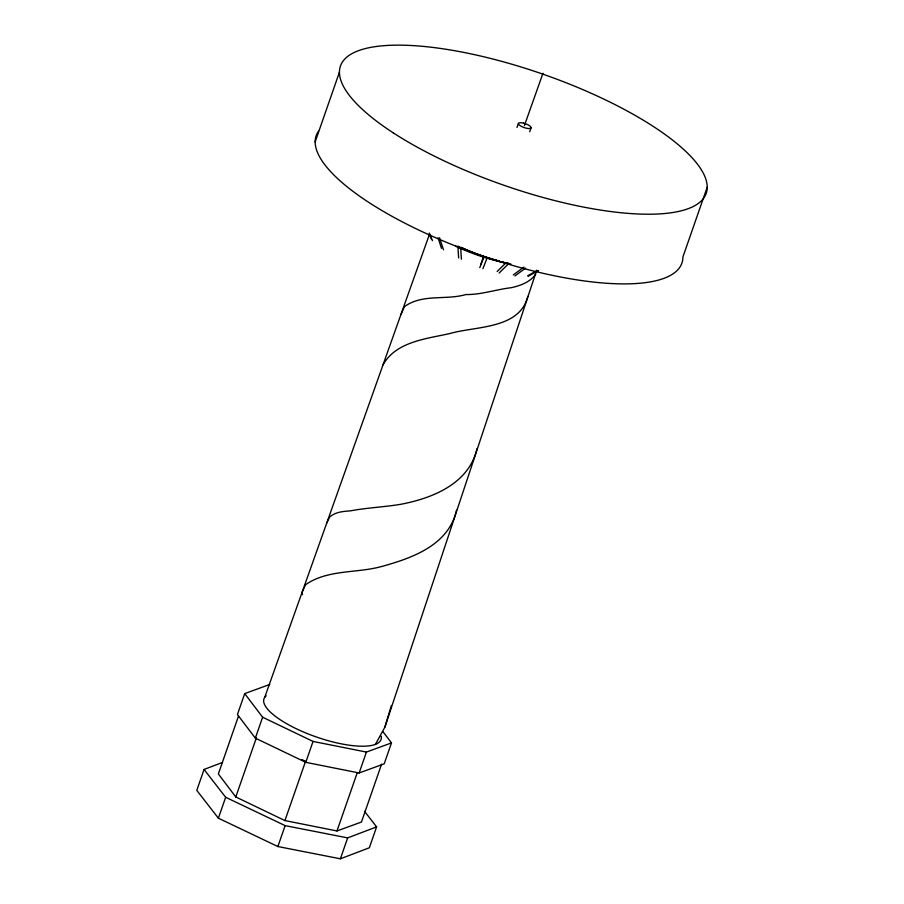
<?xml version="1.0" encoding="UTF-8"?>
<svg xmlns="http://www.w3.org/2000/svg" width="904" height="904" viewBox="0 0 904 904"><rect width="100%" height="100%" fill="white"/><g stroke="black" fill="none" stroke-linecap="round" stroke-linejoin="round"><path stroke-width="1.36" d="M482.905 268.68L487.199 257.753M375.409 744.387L384.867 727.189L536.739 270.172M527.823 296.41C519.597 329.361 475.719 326.005 449.819 333.553C426.202 338.887 395.975 341.565 383.002 364.9M455.232 514.93L456.554 510.161M454.904 516.116C444.226 547.078 409.749 558.796 380.866 566.706C356.063 573.373 327.395 569.43 305.575 584.718L302.196 592.018L302.456 594.629M476.08 452.136L477.086 448.508M475.741 453.345C465.628 485.211 430.609 498.68 400.348 504.375C383.737 507.076 366.877 507.777 350.345 510.862C343.091 511.438 335.226 511.913 329.61 517.122L326.728 523.066M391.398 705.47L384.867 727.189M315.157 141.883L339.429 72.196M222.474 762.445L204.067 769.451L196.778 790.367L218.384 818.188L277.867 846.539L340.39 858.8L369.329 847.794L376.606 826.889L364.515 811.306M269.765 684.452L244.701 693.617L237.424 714.533L255.346 738.127L305.767 762.332L359.148 772.976L384.211 763.812L391.488 742.907L382.957 731.664M238.52 716.058L218.35 773.971L235.797 796.966L284.929 820.572L336.977 830.957L361.442 822.041L381.612 764.129M218.384 818.188L225.661 797.283L204.067 769.451M255.346 738.127L262.623 717.222L244.701 693.617M235.797 796.966L256.42 737.743M516.998 127.453L518.376 123.486M542.965 73.269L524.422 125.554M284.929 820.572L305.563 761.337L301.778 759.529M305.767 762.332L313.044 741.427L366.425 752.071L391.488 742.907M277.867 846.539L285.144 825.634L347.667 837.895L376.606 826.889M480.645 264.815L483.38 256.973M529.721 131.713L531.1 127.746M336.977 830.957L357.148 773.044M359.148 772.976L366.425 752.06M340.39 858.8L347.667 837.895M707.222 187.162L682.949 256.849A193.648 58.873 19.2 0 1 481.527 255.595A193.648 58.873 19.2 0 1 318.502 131.17M264.714 697.346L429.592 233.955M479.775 267.629L484.047 256.826L499.912 261.459M400.924 314.536L404.438 306.648C422.563 293.54 445.593 300.433 465.888 294.557C481.256 294.772 495.9 289.495 511.133 287.721C520.365 285.698 530.015 282.263 535.699 274.217M497.166 271.494L505.901 262.883L507.788 263.154M499.155 273.031L508.862 263.459M513.314 274.918L524.004 267.075M514.896 275.969L525.586 268.126M527.687 275.822L536.287 270.997M528.252 276.206L538.072 270.691M536.027 272.036L538.501 270.68M507.878 263.267L505.901 262.883A69.235 21.052 19.2 0 1 455.672 246.17M487.177 257.877L484.047 256.826A69.235 21.052 19.2 0 1 461.096 247.673M474.024 253.109L460.644 247.47L461.413 259.278M225.661 797.283L285.144 825.634M262.623 717.222L313.044 741.427M459.718 247.018L457.865 246.114L458.633 257.922M429.231 233.062L432.462 240.679M429.423 234.317L431.57 239.39M439.593 237.82L443.502 249.843M438.033 237.718L441.502 248.408M381.194 736.116A61.969 18.837 19.2 0 1 315.892 736.816A61.969 18.837 19.2 0 1 266.194 695.797M497.268 260.465A69.235 21.052 19.2 0 1 461.096 247.312M510.929 264.047A69.235 21.052 19.2 0 1 502.59 262.149M509.472 263.832A69.235 21.052 19.2 0 1 475.47 253.64M523.495 123.125L521.924 122.808A6.712 2.045 19.2 0 0 520.738 126.051A6.712 2.045 19.2 0 0 530.93 128.074A6.712 2.045 19.2 0 0 523.495 123.125M393.274 132.865A193.648 58.873 19.2 0 0 700.95 201.253A193.648 58.873 19.2 0 0 475.753 54.929A193.648 58.873 19.2 0 0 393.274 132.865"/></g></svg>
